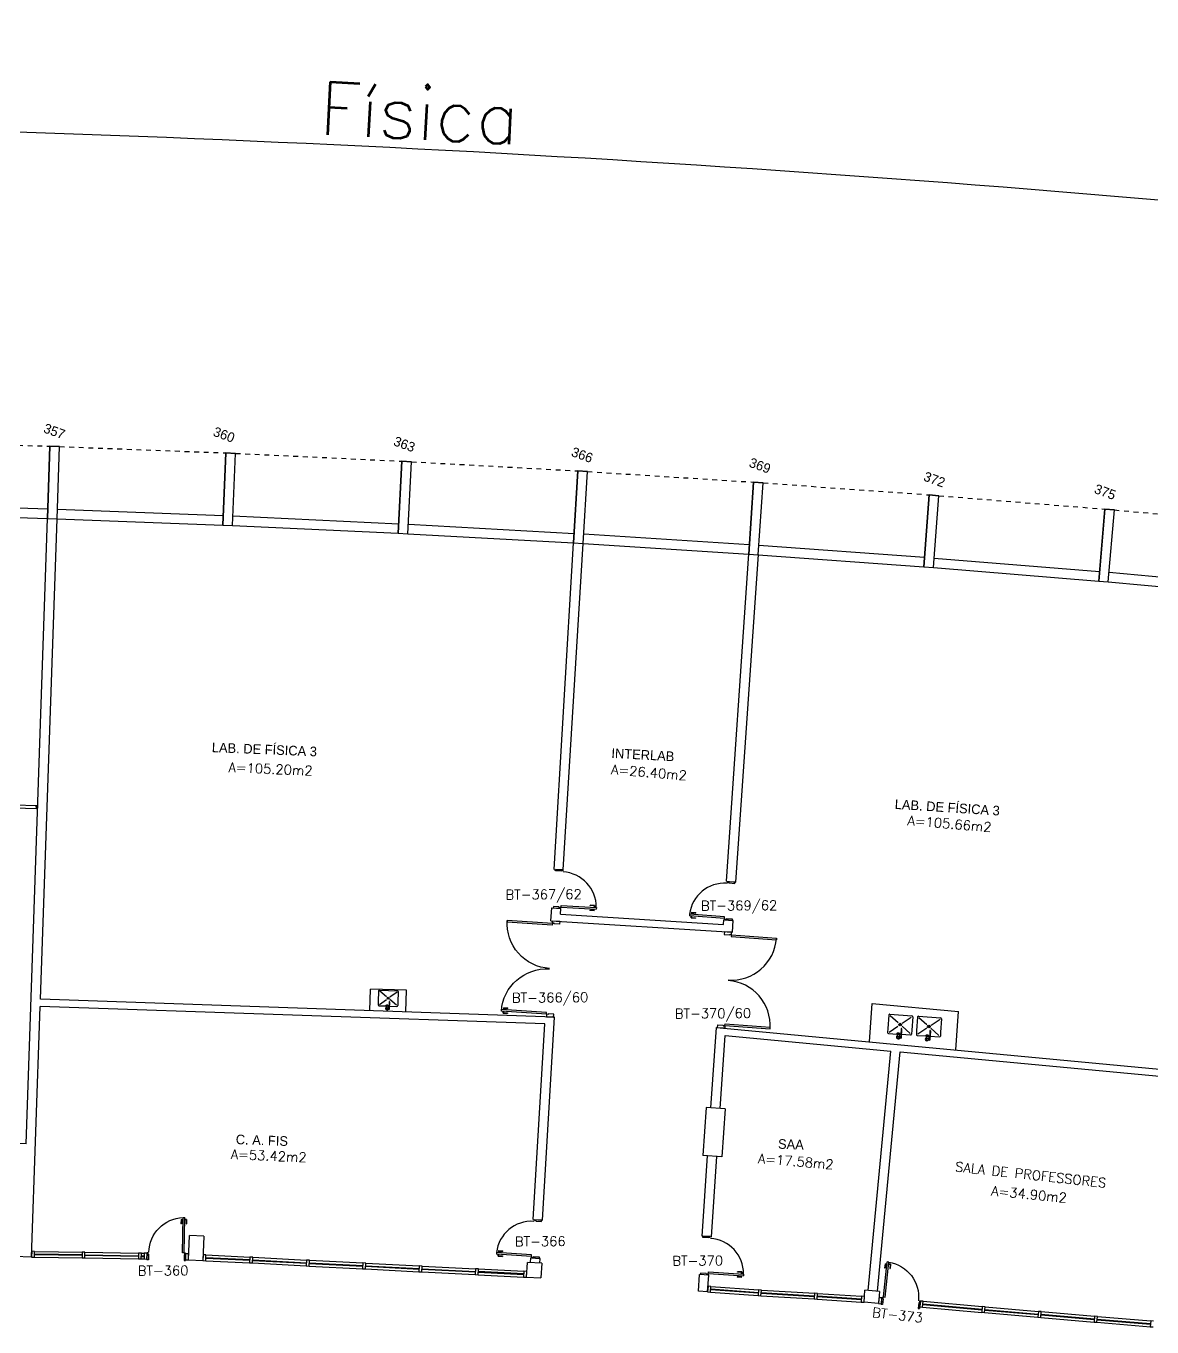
# Model space of a CAD drawing. Extents: x -165 to 137, y 302 to 416.
# Drawn here: x 0.99 to 24.39, y 388.84 to 415.89 of the extents above; entities that cross this region are included whole.
import ezdxf
from ezdxf.enums import TextEntityAlignment as Align

# ---------------------------------------------------------------- set-up
doc = ezdxf.new("R2010")
doc.units = 0
doc.header["$LTSCALE"] = 0.02
doc.header["$MEASUREMENT"] = 0
doc.linetypes.add('HIDDEN2', pattern=[0.1875, 0.125, -0.0625])
doc.layers.get('0').update_dxf_attribs({"linetype": 'CONTINUOUS'})
doc.layers.get('DEFPOINTS').update_dxf_attribs({"linetype": 'CONTINUOUS'})
for name, color, linetype in [('ALV', 2, 'CONTINUOUS'), ('BANC', 2, 'CONTINUOUS'), ('DIV', 2, 'CONTINUOUS'), ('ESQ', 1, 'CONTINUOUS'), ('ESTR', 3, 'CONTINUOUS'), ('NOPILAR', 2, 'CONTINUOUS'), ('PEÇAS', 1, 'CONTINUOUS'), ('PROJ', 1, 'HIDDEN2'), ('TEXTO', 2, 'CONTINUOUS'), ('TEXTO-ENDEREÇO', 2, 'CONTINUOUS'), ('USO1', 2, 'CONTINUOUS'), ('ÁREA', 2, 'CONTINUOUS')]:
    doc.layers.add(name, color=color, linetype=linetype)
doc.styles.add('1', font='romans.shx', dxfattribs={"height": 1.1})
doc.styles.add('UNB-100', font='simplex.shx', dxfattribs={"height": 0.2})
doc.styles.add('UNB-100-1', font='simplex.shx', dxfattribs={"height": 0.2})
doc.dimstyles.new('1-600', dxfattribs={"dimtxt": 1.1, "dimasz": 2.5, "dimexe": 2, "dimexo": 4, "dimgap": 0.2, "dimtad": 1, "dimdec": 0, "dimzin": 4, "dimdsep": 46, "dimlunit": 6, "dimtxsty": '1', "dimblk1": 'NONE', "dimblk2": 'NONE', "dimsah": 1, "dimcen": 0, "dimclrd": 2, "dimclre": 2, "dimclrt": 2, "dimadec": 0, "dimazin": 0, "dimtfac": 1, "dimtdec": 0, "dimtmove": 2, "dimatfit": 3, "dimldrblk": 'NONE', "dimfxl": 0, "dimtolj": 1, "dimtzin": 0, "dimarcsym": 0})

# ---------------------------------------------------------------- blocks, each defined once
blk = doc.blocks.new('PD80-TTC')
at = {"color": 1}
for p, q in [((-0.777, 0.01), (-0.777, -0.03)), ((-0.777, 0.01), (-0.687, 0.01)), ((-0.687, 0), (-0.687, 0.01)), ((-0.777, -0.105), (-0.777, -0.065)), ((-0.777, -0.105), (-0.687, -0.105)), ((-0.767, 0), (-0.767, -0.03)), ((-0.767, 0), (-0.687, 0)), ((-0.767, -0.095), (-0.767, -0.065)), ((-0.767, -0.095), (-0.687, -0.095)), ((-0.687, -0.095), (-0.687, -0.105))]:
    blk.add_line(p, q, dxfattribs=at)
at = {"color": 2}
for p, q in [((-0.075, 0), (0.075, 0)), ((-0.075, 0), (-0.075, -0.02)), ((0.075, -0.03), (0.075, 0)), ((-0.817, -0.065), (-0.817, -0.03)), ((-0.085, -0.03), (-0.817, -0.03)), ((-0.085, -0.065), (-0.817, -0.065)), ((-0.085, -0.03), (-0.085, -0.065)), ((-0.075, -0.02), (-0.04, -0.02)), ((-0.04, -0.03), (-0.04, -0.02)), ((-0.04, -0.03), (0.075, -0.03)), ((-0.075, -0.781), (-0.04, -0.781)), ((-0.075, -0.801), (-0.075, -0.781)), ((-0.075, -0.801), (0.075, -0.801)), ((-0.075, -0.802), (0.075, -0.802)), ((-0.04, -0.771), (0.075, -0.771)), ((-0.04, -0.771), (-0.04, -0.781)), ((0.075, -0.771), (0.075, -0.801))]:
    blk.add_line(p, q, dxfattribs=at)
at = {"color": 1}
blk.add_arc((-0.085, -0.03), 0.731, 182.6571, 270, dxfattribs=at)
blk = doc.blocks.new('PE80-TTC')
at = {"color": 2}
for p, q in [((0.075, 0), (-0.075, 0)), ((-0.075, -0.03), (-0.075, 0)), ((0.075, 0), (0.075, -0.02)), ((0.04, -0.03), (-0.075, -0.03)), ((0.075, -0.02), (0.04, -0.02)), ((0.04, -0.03), (0.04, -0.02)), ((0.085, -0.03), (0.817, -0.03)), ((0.085, -0.03), (0.085, -0.065)), ((0.085, -0.065), (0.817, -0.065)), ((0.817, -0.065), (0.817, -0.03)), ((0.04, -0.771), (-0.075, -0.771)), ((-0.075, -0.771), (-0.075, -0.801)), ((0.075, -0.801), (-0.075, -0.801)), ((0.075, -0.802), (-0.075, -0.802)), ((0.04, -0.771), (0.04, -0.781)), ((0.075, -0.781), (0.04, -0.781)), ((0.075, -0.801), (0.075, -0.781))]:
    blk.add_line(p, q, dxfattribs=at)
at = {"color": 1}
for p, q in [((0.777, 0.01), (0.687, 0.01)), ((0.687, 0), (0.687, 0.01)), ((0.777, 0.01), (0.777, -0.03)), ((0.767, 0), (0.687, 0)), ((0.767, -0.095), (0.687, -0.095)), ((0.687, -0.095), (0.687, -0.105)), ((0.777, -0.105), (0.687, -0.105)), ((0.767, 0), (0.767, -0.03)), ((0.767, -0.095), (0.767, -0.065)), ((0.777, -0.105), (0.777, -0.065))]:
    blk.add_line(p, q, dxfattribs=at)
blk.add_arc((0.085, -0.03), 0.731, 270, 357.3429, dxfattribs=at)
blk = doc.blocks.new('INOXA1-P-TTC')
for p, q in [((0.043, 0.008), (0.043, -0.022)), ((0.062, 0.04), (0.071, 0.04)), ((0.131, 0.048), (0.076, 0.043)), ((0.131, -0.002), (0.076, 0.003)), ((0.12, 0.23), (0.12, 0.047)), ((0.22, 0.25), (0.14, 0.25)), ((0.15, 0.22), (0.287, 0.043)), ((0.5, 0.25), (0.22, 0.25)), ((0.353, 0.043), (0.49, 0.22)), ((0.52, 0.23), (0.52, -0.23)), ((0.22, -0.027), (0.054, -0.027)), ((0.22, -0.037), (0.054, -0.037)), ((0.063, -0.003), (0.063, -0.021)), ((0.12, -0.001), (0.12, -0.027)), ((0.12, -0.037), (0.12, -0.23)), ((0.22, -0.25), (0.14, -0.25)), ((0.15, -0.22), (0.287, -0.043)), ((0.231, -0.027), (0.22, -0.027)), ((0.231, -0.037), (0.22, -0.037)), ((0.5, -0.25), (0.22, -0.25)), ((0.353, -0.043), (0.49, -0.22))]:
    blk.add_line(p, q)
blk.add_lwpolyline([(0.076, 0.003), (0.072, 0.004), (0.069, 0.009), (0.067, 0.015), (0.066, 0.023), (0.067, 0.031), (0.069, 0.037), (0.072, 0.042), (0.076, 0.043)])
blk.add_lwpolyline([(0.131, 0.048), (0.137, 0.046), (0.143, 0.041), (0.147, 0.033), (0.148, 0.023), (0.147, 0.013), (0.143, 0.006), (0.137, 0), (0.131, -0.002), (0.125, 0), (0.119, 0.006), (0.115, 0.013), (0.114, 0.023), (0.115, 0.033), (0.119, 0.041), (0.125, 0.046)], close=True)
for radius in [0.0266, 0.0163]:
    blk.add_circle((0.32, 0), radius)
for centre, radius, start, end in [((0.054, 0.023), 0.0349, 36.1705, 252.2568), ((0.054, 0.023), 0.0189, 62.7367, 235.7375), ((0.073, -0.003), 0.01, 102.8285, 180), ((0.054, 0.023), 0.0349, 285.5373, 323.9987), ((0.14, 0.23), 0.02, 90, 180), ((0.5, 0.23), 0.02, 360, 90), ((0.054, -0.032), 0.0145, 20.161, 339.839), ((0.054, -0.032), 0.005, 90.0037, 269.9963), ((0.14, -0.23), 0.02, 180, 270), ((0.231, -0.032), 0.00738, 222.6559, 137.3441), ((0.231, -0.032), 0.005, 269.9935, 90.0065), ((0.5, -0.23), 0.02, 270, 360)]:
    blk.add_arc(centre, radius, start, end)
blk = doc.blocks.new('PTDP-TTC')
at = {"color": 2}
for p, q in [((0.055, 1.015), (0.09, 1.015)), ((0.055, 0.075), (0.055, 1.015)), ((0.09, 0.075), (0.09, 1.015)), ((1.91, 0.075), (1.91, 1.015)), ((1.945, 1.015), (1.91, 1.015)), ((1.945, 0.075), (1.945, 1.015)), ((0.05, 0.075), (0, 0.075)), ((0, 0.075), (0, -0.075)), ((0.05, 0.04), (0.05, 0.075)), ((0.06, 0.04), (0.05, 0.04)), ((0.055, 0.075), (0.09, 0.075)), ((0.06, -0.075), (0.06, 0.04)), ((1.945, 0.075), (1.91, 0.075)), ((1.94, -0.075), (1.94, 0.04)), ((1.94, 0.04), (1.95, 0.04)), ((1.95, 0.04), (1.95, 0.075)), ((1.95, 0.075), (2, 0.075)), ((2, 0.075), (2, -0.075)), ((0, -0.075), (0.06, -0.075)), ((2, -0.075), (1.94, -0.075))]:
    blk.add_line(p, q, dxfattribs=at)
at = {"color": 1}
for centre, start, end in [((0.055, 0.075), 0, 90), ((1.945, 0.075), 90, 180)]:
    blk.add_arc(centre, 0.94, start, end, dxfattribs=at)
blk = doc.blocks.new('MDIVMT-TTC')
for p, q in [((-0.03, 0.03), (-0.03, 0.006)), ((-0.008, 0.03), (-0.03, 0.03)), ((-0.0185, 0.006), (-0.03, 0.006)), ((-0.0185, -0.006), (-0.0185, 0.006)), ((-0.008, 0.03), (-0.008, 0.02)), ((-0.008, 0.02), (0.008, 0.02)), ((-0.0051, 0), (0.0051, 0)), ((-0.0051, 0), (0.0051, 0)), ((0, -0.0051), (0, 0.0051)), ((0, -0.0051), (0, 0.0051)), ((0.008, 0.03), (0.008, 0.02)), ((0.008, 0.03), (0.03, 0.03)), ((0.0205, 0.006), (0.03, 0.006)), ((0.0205, -0.006), (0.0205, 0.006)), ((0.0205, 0.006), (0.03, 0.006)), ((0.0205, -0.006), (0.0205, 0.006)), ((0.03, 0.03), (0.03, -0.03)), ((0.03, 0.03), (0.47, 0.03)), ((0.03, 0.006), (0.03, 0.03)), ((0.03, 0.009), (0.03, 0.027)), ((0.03, 0.005), (0.03, -0.005)), ((0.47, 0.03), (0.47, -0.03)), ((0.4795, 0.006), (0.47, 0.006)), ((0.47, 0.005), (0.47, -0.005)), ((0.4795, -0.006), (0.4795, 0.006)), ((0.4949, 0), (0.5051, 0)), ((0.5051, 0), (0.4949, 0)), ((0.5, -0.0051), (0.5, 0.0051)), ((-0.0185, -0.006), (-0.03, -0.006)), ((-0.03, -0.03), (-0.03, -0.006)), ((-0.008, -0.03), (-0.03, -0.03)), ((-0.008, -0.03), (-0.008, -0.02)), ((-0.008, -0.02), (0.008, -0.02)), ((0.008, -0.03), (0.008, -0.02)), ((0.008, -0.03), (0.03, -0.03)), ((0.0205, -0.006), (0.03, -0.006)), ((0.0205, -0.006), (0.03, -0.006)), ((0.03, -0.006), (0.03, -0.03)), ((0.03, -0.03), (0.03, -0.009)), ((0.03, -0.009), (0.03, -0.027)), ((0.03, -0.03), (0.47, -0.03)), ((0.4795, -0.006), (0.47, -0.006))]:
    blk.add_line(p, q)
blk = doc.blocks.new('MTINI-TTC')
for p, q in [((-0.03, 0.008), (-0.03, 0.03)), ((0.03, 0.03), (-0.03, 0.03)), ((-0.03, 0.008), (-0.02, 0.008)), ((-0.009, 0.03), (-0.027, 0.03)), ((-0.02, 0.008), (-0.02, 0)), ((-0.001, 0), (-0.02, 0)), ((-0.006, 0.02), (-0.006, 0.03)), ((-0.006, 0.023), (-0.006, 0.027)), ((-0.006, 0.02), (0.006, 0.02)), ((0.005, 0.03), (-0.005, 0.03)), ((0.005, 0), (-0.005, 0)), ((0.004, 0.02), (-0.004, 0.02)), ((0.02, 0), (-0.001, 0)), ((0, -0.005), (0, 0.005)), ((0.006, 0.02), (0.006, 0.03)), ((0.006, 0.023), (0.006, 0.027)), ((0.009, 0.03), (0.027, 0.03)), ((0.03, 0.008), (0.02, 0.008)), ((0.02, 0), (0.02, 0.008)), ((0.03, 0.008), (0.03, 0.03))]:
    blk.add_line(p, q)
blk = doc.blocks.new('INOXC1-P-TTC')
for p, q in [((0.2, 0.55), (0.12, 0.55)), ((0.48, 0.55), (0.2, 0.55)), ((0.023, 0.308), (0.023, 0.278)), ((0.2, 0.273), (0.034, 0.273)), ((0.042, 0.34), (0.051, 0.34)), ((0.043, 0.297), (0.043, 0.279)), ((0.111, 0.348), (0.056, 0.343)), ((0.111, 0.298), (0.056, 0.303)), ((0.1, 0.53), (0.1, 0.347)), ((0.1, 0.299), (0.1, 0.273)), ((0.13, 0.52), (0.267, 0.343)), ((0.211, 0.273), (0.2, 0.273)), ((0.333, 0.343), (0.47, 0.52)), ((0.5, 0.53), (0.5, 0.07)), ((0.2, 0.263), (0.034, 0.263)), ((0.1, 0.263), (0.1, 0.07)), ((0.2, 0.05), (0.12, 0.05)), ((0.13, 0.08), (0.267, 0.257)), ((0.211, 0.263), (0.2, 0.263)), ((0.48, 0.05), (0.2, 0.05)), ((0.333, 0.257), (0.47, 0.08)), ((0.042, -0.26), (0.051, -0.26)), ((0.111, -0.252), (0.056, -0.257)), ((0.1, -0.07), (0.1, -0.253)), ((0.2, -0.05), (0.12, -0.05)), ((0.13, -0.08), (0.267, -0.257)), ((0.48, -0.05), (0.2, -0.05)), ((0.333, -0.257), (0.47, -0.08)), ((0.5, -0.07), (0.5, -0.53)), ((0.023, -0.292), (0.023, -0.322)), ((0.2, -0.327), (0.034, -0.327)), ((0.2, -0.337), (0.034, -0.337)), ((0.043, -0.303), (0.043, -0.321)), ((0.111, -0.302), (0.056, -0.297)), ((0.1, -0.301), (0.1, -0.327)), ((0.1, -0.337), (0.1, -0.53)), ((0.13, -0.52), (0.267, -0.343)), ((0.211, -0.327), (0.2, -0.327)), ((0.211, -0.337), (0.2, -0.337)), ((0.333, -0.343), (0.47, -0.52)), ((0.2, -0.55), (0.12, -0.55)), ((0.48, -0.55), (0.2, -0.55))]:
    blk.add_line(p, q)
for points in [[(0.056, 0.303), (0.053, 0.304), (0.049, 0.309), (0.047, 0.315), (0.046, 0.323), (0.047, 0.331), (0.049, 0.337), (0.053, 0.342), (0.056, 0.343)], [(0.056, -0.297), (0.053, -0.296), (0.049, -0.291), (0.047, -0.285), (0.046, -0.277), (0.047, -0.269), (0.049, -0.263), (0.053, -0.258), (0.056, -0.257)]]:
    blk.add_lwpolyline(points)
for points in [[(0.111, 0.348), (0.117, 0.346), (0.123, 0.341), (0.127, 0.333), (0.128, 0.323), (0.127, 0.313), (0.123, 0.306), (0.117, 0.3), (0.111, 0.298), (0.105, 0.3), (0.099, 0.306), (0.095, 0.313), (0.094, 0.323), (0.095, 0.333), (0.099, 0.341), (0.105, 0.346)], [(0.111, -0.252), (0.117, -0.254), (0.123, -0.259), (0.127, -0.267), (0.128, -0.277), (0.127, -0.287), (0.123, -0.294), (0.117, -0.3), (0.111, -0.302), (0.105, -0.3), (0.099, -0.294), (0.095, -0.287), (0.094, -0.277), (0.095, -0.267), (0.099, -0.259), (0.105, -0.254)]]:
    blk.add_lwpolyline(points, close=True)
for centre, radius in [((0.3, 0.3), 0.0266), ((0.3, 0.3), 0.0163), ((0.3, -0.3), 0.0266), ((0.3, -0.3), 0.0163)]:
    blk.add_circle(centre, radius)
for centre, radius, start, end in [((0.12, 0.53), 0.02, 90, 180), ((0.48, 0.53), 0.02, 360, 90), ((0.034, 0.323), 0.0349, 36.1705, 252.2568), ((0.034, 0.323), 0.0189, 62.7367, 235.7375), ((0.034, 0.268), 0.0145, 20.161, 339.839), ((0.034, 0.268), 0.005, 90.0037, 269.9963), ((0.053, 0.297), 0.01, 102.8285, 180), ((0.034, 0.323), 0.0349, 285.5373, 323.9987), ((0.211, 0.268), 0.00738, 222.6559, 137.3441), ((0.211, 0.268), 0.005, 269.9935, 90.0065), ((0.12, 0.07), 0.02, 180, 270), ((0.48, 0.07), 0.02, 270, 360), ((0.034, -0.277), 0.0349, 36.1705, 252.2568), ((0.034, -0.277), 0.0189, 62.7367, 235.7375), ((0.12, -0.07), 0.02, 90, 180), ((0.48, -0.07), 0.02, 360, 90), ((0.034, -0.332), 0.0145, 20.161, 339.839), ((0.034, -0.332), 0.005, 90.0037, 269.9963), ((0.053, -0.303), 0.01, 102.8285, 180), ((0.034, -0.277), 0.0349, 285.5373, 323.9987), ((0.12, -0.53), 0.02, 180, 270), ((0.211, -0.332), 0.00738, 222.6559, 137.3441), ((0.211, -0.332), 0.005, 269.9935, 90.0065), ((0.48, -0.53), 0.02, 270, 360)]:
    blk.add_arc(centre, radius, start, end)
blk = doc.blocks.new('*D78')
at = {"layer": 'DEFPOINTS', "color": 0, "transparency": 16777216}
for p in [(15.31, 412.97), (-9.502, 407.386), (-9.515, 405.886), (27.049, 405.517), (26.908, 404.024)]:
    blk.add_point(p, dxfattribs=at)
at = {"layer": 'USO1', "color": 2, "lineweight": -2, "transparency": 16777216}
for p, q in [((-9.467, 411.386), (-9.427, 415.889)), ((27.424, 409.5), (27.845, 413.975))]:
    blk.add_line(p, q, dxfattribs=at)
blk.add_arc((-13.266, -22.593), 436.499, 84.62031, 89.49836, dxfattribs=at)
at = {"layer": 'USO1', "color": 2, "transparency": 16777216, "insert": (9.165, 414.08), "char_height": 1.1, "attachment_point": 5, "rotation": 357.0593, "style": '1'}
blk.add_mtext('\\A1;Física', dxfattribs=at)
blk = doc.blocks.new('_NONE')
at = {"color": 0, "linetype": 'ByBlock'}
blk.add_circle((0, 0), 0.25, dxfattribs=at)

msp = doc.modelspace()

# ---------------------------------------------------------------- linework, layer by layer
at = {"layer": 'ALV'}
for p, q in [((-2.013, 405.757), (1.433, 405.653)), ((-2.007, 405.957), (1.439, 405.853)), ((1.641, 405.846), (5.087, 405.713)), ((0.99, 392.648), (1.433, 405.653)), ((1.288, 395.653), (1.633, 405.646)), ((1.633, 405.646), (5.079, 405.513)), ((5.279, 405.505), (8.723, 405.343)), ((5.288, 405.705), (8.732, 405.542)), ((8.934, 405.532), (12.377, 405.341)), ((8.923, 405.332), (12.366, 405.141)), ((12.578, 405.328), (16.019, 405.108)), ((11.961, 398.353), (12.366, 405.141)), ((12.149, 398.342), (12.565, 405.129)), ((12.565, 405.129), (16.006, 404.908)), ((16.22, 405.094), (19.659, 404.844)), ((15.543, 398.107), (16.007, 404.916)), ((15.739, 398.089), (16.207, 404.902)), ((16.206, 404.894), (19.645, 404.644)), ((19.861, 404.828), (23.297, 404.549)), ((19.844, 404.629), (23.281, 404.349)), ((23.498, 404.532), (26.933, 404.223)), ((23.48, 404.332), (26.915, 404.024)), ((11.961, 398.353), (12.149, 398.342)), ((15.543, 398.107), (15.738, 398.089)), ((11.897, 397.288), (11.913, 397.554)), ((11.913, 397.554), (12.1, 397.543)), ((12.093, 397.426), (12.1, 397.543)), ((12.093, 397.426), (15.481, 397.21)), ((11.897, 397.288), (15.667, 397.047)), ((15.481, 397.21), (15.488, 397.309)), ((15.683, 397.292), (15.488, 397.309)), ((15.667, 397.047), (15.684, 397.292)), ((1.103, 390.295), (1.283, 395.503)), ((11.769, 395.141), (1.283, 395.503)), ((11.973, 395.284), (1.288, 395.653)), ((11.72, 391.064), (11.973, 395.284)), ((11.526, 391.075), (11.769, 395.141)), ((15.221, 393.398), (15.335, 395.068)), ((15.335, 395.068), (25.98, 394.068)), ((15.415, 393.384), (15.52, 394.9)), ((15.52, 394.9), (18.957, 394.577)), ((18.489, 389.599), (18.957, 394.577)), ((18.682, 389.584), (19.151, 394.559)), ((19.151, 394.559), (25.966, 393.919)), ((15.119, 393.405), (15.05, 392.407)), ((15.518, 393.377), (15.119, 393.405)), ((15.518, 393.377), (15.449, 392.38)), ((0.99, 392.648), (-2.487, 392.769)), ((15.039, 390.73), (15.153, 392.4)), ((15.449, 392.38), (15.05, 392.407)), ((15.232, 390.716), (15.347, 392.387)), ((15.039, 390.73), (15.232, 390.716)), ((1.103, 390.295), (-2.672, 390.429))]:
    msp.add_line(p, q, dxfattribs=at)
at = {"layer": 'BANC'}
for p, q in [((8.13, 395.417), (8.145, 395.866)), ((8.895, 395.84), (8.145, 395.866)), ((8.879, 395.391), (8.895, 395.84)), ((18.518, 394.769), (18.572, 395.567)), ((18.572, 395.567), (20.365, 395.399)), ((20.31, 394.601), (20.365, 395.399))]:
    msp.add_line(p, q, dxfattribs=at)
at = {"layer": 'ESQ'}
for p, q in [((10.911, 395.479), (10.908, 395.439)), ((10.911, 395.479), (11.001, 395.474)), ((10.92, 395.468), (10.918, 395.438)), ((10.92, 395.468), (11, 395.464)), ((11, 395.464), (11.001, 395.474)), ((10.904, 395.364), (10.907, 395.404)), ((10.904, 395.364), (10.994, 395.359)), ((10.915, 395.373), (10.916, 395.403)), ((10.915, 395.373), (10.995, 395.369)), ((10.995, 395.369), (10.994, 395.359)), ((11.526, 391.075), (11.72, 391.064)), ((1.105, 390.415), (1.103, 390.295)), ((1.165, 390.413), (1.105, 390.415)), ((1.163, 390.294), (1.165, 390.413)), ((1.164, 390.36), (2.159, 390.344)), ((1.164, 390.348), (2.159, 390.332)), ((1.165, 390.413), (2.16, 390.398)), ((2.153, 390.398), (2.151, 390.278)), ((2.213, 390.397), (2.153, 390.398)), ((2.211, 390.277), (2.213, 390.397)), ((2.212, 390.343), (3.327, 390.322)), ((2.212, 390.331), (3.326, 390.31)), ((2.213, 390.397), (3.326, 390.376)), ((3.326, 390.376), (3.324, 390.256)), ((3.386, 390.375), (3.326, 390.376)), ((3.384, 390.255), (3.386, 390.375)), ((3.385, 390.321), (3.441, 390.32)), ((3.386, 390.375), (3.442, 390.374)), ((3.442, 390.374), (3.44, 390.254)), ((3.502, 390.373), (3.442, 390.374)), ((3.5, 390.253), (3.502, 390.373)), ((4.303, 390.359), (4.301, 390.239)), ((4.363, 390.358), (4.303, 390.359)), ((4.361, 390.238), (4.363, 390.358)), ((4.667, 390.342), (4.661, 390.223)), ((4.727, 390.339), (4.667, 390.342)), ((4.721, 390.219), (4.727, 390.339)), ((4.727, 390.339), (5.648, 390.294)), ((1.103, 390.295), (1.163, 390.294)), ((1.163, 390.294), (2.158, 390.278)), ((2.151, 390.278), (2.211, 390.277)), ((2.211, 390.277), (3.325, 390.256)), ((3.324, 390.256), (3.384, 390.255)), ((3.384, 390.255), (3.44, 390.254)), ((3.385, 390.309), (3.441, 390.308)), ((3.44, 390.254), (3.5, 390.253)), ((4.301, 390.239), (4.361, 390.238)), ((4.661, 390.223), (4.721, 390.219)), ((4.721, 390.219), (5.642, 390.174)), ((4.724, 390.285), (5.646, 390.24)), ((4.724, 390.273), (5.645, 390.228)), ((5.641, 390.294), (5.635, 390.174)), ((5.635, 390.174), (5.695, 390.171)), ((5.701, 390.291), (5.641, 390.294)), ((5.695, 390.171), (5.701, 390.291)), ((5.695, 390.171), (6.812, 390.111)), ((5.698, 390.237), (6.816, 390.177)), ((5.698, 390.225), (6.815, 390.165)), ((5.701, 390.291), (6.817, 390.231)), ((6.817, 390.231), (6.811, 390.111)), ((6.811, 390.111), (6.871, 390.108)), ((6.877, 390.228), (6.817, 390.231)), ((6.871, 390.108), (6.877, 390.228)), ((6.871, 390.108), (7.984, 390.051)), ((6.874, 390.174), (7.987, 390.117)), ((6.874, 390.162), (7.986, 390.105)), ((6.877, 390.228), (7.99, 390.171)), ((7.988, 390.171), (7.982, 390.051)), ((7.982, 390.051), (8.042, 390.048)), ((8.048, 390.168), (7.988, 390.171)), ((8.042, 390.048), (8.048, 390.168)), ((8.042, 390.048), (9.153, 389.989)), ((8.045, 390.114), (9.157, 390.055)), ((8.045, 390.102), (9.156, 390.043)), ((8.048, 390.168), (9.16, 390.109)), ((9.158, 390.109), (9.152, 389.989)), ((9.218, 390.106), (9.158, 390.109)), ((9.212, 389.986), (9.218, 390.106)), ((9.215, 390.052), (10.327, 389.997)), ((9.218, 390.106), (10.33, 390.051)), ((10.328, 390.051), (10.322, 389.932)), ((10.388, 390.048), (10.328, 390.051)), ((10.382, 389.928), (10.388, 390.048)), ((10.388, 390.048), (11.333, 389.999)), ((11.473, 390.178), (11.479, 390.276)), ((11.672, 390.266), (11.479, 390.276)), ((11.666, 390.167), (11.672, 390.266)), ((9.152, 389.989), (9.212, 389.986)), ((9.212, 389.986), (10.324, 389.931)), ((9.214, 390.04), (10.327, 389.985)), ((10.322, 389.932), (10.382, 389.928)), ((10.382, 389.928), (11.326, 389.879)), ((10.385, 389.982), (11.329, 389.933)), ((10.386, 389.998), (11.33, 389.949)), ((11.333, 389.999), (11.326, 389.879)), ((11.326, 389.879), (11.386, 389.876)), ((11.392, 389.996), (11.333, 389.999)), ((11.386, 389.876), (11.392, 389.996)), ((15.161, 389.689), (15.153, 389.57)), ((15.153, 389.57), (15.213, 389.566)), ((15.221, 389.685), (15.161, 389.689)), ((15.213, 389.566), (15.221, 389.685)), ((15.213, 389.566), (16.203, 389.493)), ((15.216, 389.619), (16.206, 389.547)), ((15.217, 389.631), (16.207, 389.559)), ((15.221, 389.685), (16.211, 389.613)), ((16.209, 389.613), (16.201, 389.493)), ((16.269, 389.609), (16.209, 389.613)), ((16.261, 389.489), (16.269, 389.609)), ((16.265, 389.555), (17.374, 389.489)), ((16.265, 389.543), (17.374, 389.477)), ((16.269, 389.609), (17.378, 389.543)), ((17.376, 389.543), (17.368, 389.423)), ((17.436, 389.539), (17.376, 389.543)), ((17.428, 389.42), (17.436, 389.539)), ((17.436, 389.539), (18.352, 389.478)), ((16.201, 389.493), (16.261, 389.489)), ((16.261, 389.489), (17.37, 389.423)), ((17.368, 389.423), (17.428, 389.42)), ((17.428, 389.42), (18.344, 389.358)), ((17.432, 389.473), (18.348, 389.412)), ((17.433, 389.489), (18.349, 389.428)), ((18.352, 389.478), (18.344, 389.358)), ((18.344, 389.358), (18.404, 389.355)), ((18.412, 389.474), (18.352, 389.478)), ((18.404, 389.355), (18.412, 389.474)), ((18.713, 389.448), (18.703, 389.329)), ((18.703, 389.329), (18.763, 389.323)), ((18.773, 389.443), (18.713, 389.448)), ((18.763, 389.323), (18.773, 389.443)), ((19.57, 389.379), (19.56, 389.26)), ((19.56, 389.26), (19.62, 389.255)), ((19.63, 389.374), (19.57, 389.379)), ((19.62, 389.255), (19.63, 389.374)), ((19.62, 389.255), (20.849, 389.144)), ((19.625, 389.308), (20.854, 389.198)), ((19.626, 389.32), (20.855, 389.21)), ((19.63, 389.374), (20.858, 389.264)), ((20.858, 389.264), (20.848, 389.145)), ((20.918, 389.259), (20.858, 389.264)), ((20.908, 389.139), (20.918, 389.259)), ((20.918, 389.259), (22.028, 389.164)), ((20.848, 389.145), (20.908, 389.139)), ((20.908, 389.139), (22.018, 389.044)), ((20.912, 389.193), (22.023, 389.098)), ((20.913, 389.205), (22.024, 389.11)), ((22.027, 389.164), (22.016, 389.045)), ((22.016, 389.045), (22.076, 389.039)), ((22.086, 389.159), (22.027, 389.164)), ((22.076, 389.039), (22.086, 389.159)), ((22.076, 389.039), (23.185, 388.942)), ((22.081, 389.093), (23.189, 388.996)), ((22.082, 389.105), (23.19, 389.008)), ((22.086, 389.159), (23.195, 389.062)), ((23.193, 389.062), (23.183, 388.942)), ((23.253, 389.057), (23.193, 389.062)), ((23.243, 388.937), (23.253, 389.057)), ((23.248, 388.991), (24.357, 388.899)), ((23.249, 389.003), (24.358, 388.911)), ((23.253, 389.057), (24.363, 388.965)), ((23.183, 388.942), (23.243, 388.937)), ((23.243, 388.937), (24.353, 388.845)), ((24.361, 388.965), (24.351, 388.845)), ((24.351, 388.845), (24.411, 388.84)), ((24.421, 388.96), (24.361, 388.965))]:
    msp.add_line(p, q, dxfattribs=at)
at = {"layer": 'ESTR'}
for p, q in [((4.361, 390.235), (4.383, 390.74)), ((4.683, 390.728), (4.383, 390.74)), ((4.683, 390.728), (4.661, 390.223)), ((4.361, 390.235), (4.661, 390.223)), ((11.388, 389.877), (11.406, 390.182)), ((11.706, 390.164), (11.406, 390.182)), ((11.706, 390.164), (11.687, 389.859)), ((11.388, 389.877), (11.687, 389.859)), ((14.961, 389.583), (14.985, 389.932)), ((15.177, 389.918), (14.985, 389.932)), ((15.153, 389.57), (15.177, 389.918)), ((15.153, 389.57), (14.961, 389.583)), ((18.404, 389.355), (18.423, 389.604)), ((18.722, 389.581), (18.423, 389.604)), ((18.722, 389.581), (18.703, 389.329)), ((18.703, 389.329), (18.404, 389.355))]:
    msp.add_line(p, q, dxfattribs=at)
for points in [[(1.433, 405.653), (1.633, 405.646), (1.685, 407.145), (1.485, 407.152), (1.433, 405.653), (1.485, 407.152), (1.685, 407.145)], [(5.079, 405.513), (5.279, 405.505), (5.343, 407.004), (5.143, 407.012), (5.079, 405.513), (5.143, 407.012), (5.343, 407.004)], [(8.723, 405.343), (8.923, 405.332), (9, 406.83), (8.8, 406.841), (8.723, 405.343), (8.8, 406.841), (9, 406.83)], [(12.366, 405.141), (12.565, 405.129), (12.655, 406.626), (12.455, 406.638), (12.366, 405.141), (12.455, 406.638), (12.655, 406.626)], [(16.006, 404.908), (16.206, 404.894), (16.308, 406.391), (16.109, 406.405), (16.006, 404.908), (16.109, 406.405), (16.308, 406.391)], [(19.645, 404.644), (19.844, 404.629), (19.959, 406.124), (19.76, 406.14), (19.645, 404.644), (19.76, 406.14), (19.959, 406.124)], [(23.281, 404.349), (23.48, 404.332), (23.608, 405.827), (23.409, 405.844), (23.281, 404.349), (23.409, 405.844), (23.608, 405.827)]]:
    msp.add_lwpolyline(points, dxfattribs=at)
at = {"layer": 'PROJ', "color": 1}
for p, q in [((-1.975, 407.256), (1.485, 407.153)), ((1.685, 407.145), (5.143, 407.013)), ((5.343, 407.004), (8.8, 406.842)), ((9, 406.83), (12.455, 406.639)), ((12.655, 406.626), (16.109, 406.406)), ((16.308, 406.391), (19.76, 406.141)), ((19.959, 406.124), (23.409, 405.845)), ((23.608, 405.827), (27.055, 405.518))]:
    msp.add_line(p, q, dxfattribs=at)

# ---------------------------------------------------------------- block references
at = {"layer": 'DIV'}
for name, p, rotation in [('MDIVMT-TTC', (0.728, 399.665), 358.1079628512814), ('MTINI-TTC', (1.228, 399.648), 88.27665972052291)]:
    msp.add_blockref(name, p, dxfattribs=dict(at, rotation=rotation))
at = {"layer": 'ESQ'}
for name, p, rotation in [('PD80-TTC', (12.021, 397.547), 176.6262873192272), ('PE80-TTC', (15.586, 397.3), 175.8051624262535), ('PTDP-TTC', (15.575, 397.053), 265.9226831229738), ('PE80-TTC', (11.575, 390.271), 176.2134544056946), ('PD80-TTC', (15.081, 389.925), 176.6184376168585)]:
    msp.add_blockref(name, p, dxfattribs=dict(at, rotation=rotation))
at = {"layer": 'ESQ', "xscale": -1}
for name, p, rotation in [('PTDP-TTC', (12.006, 397.282), 86.27145047615258), ('PE80-TTC', (4.302, 390.299), 269.0831347658918), ('PD80-TTC', (18.768, 389.383), 83.85059327854758)]:
    msp.add_blockref(name, p, dxfattribs=dict(at, rotation=rotation))
at = {"layer": 'PEÇAS', "xscale": 0.8122499999999985, "yscale": 0.8122499999999985, "zscale": 0.8122499999999985, "rotation": 88.02155185291538}
msp.add_blockref('INOXA1-P-TTC', (8.505, 395.416), dxfattribs=at)
at = {"layer": 'PEÇAS', "rotation": 86.0970667995635}
msp.add_blockref('INOXC1-P-TTC', (19.432, 394.808), dxfattribs=at)

# ---------------------------------------------------------------- texts
at = {"layer": 'NOPILAR'}
for s, p in [('357', (1.334, 407.446)), ('357', (1.334, 407.446)), ('360', (4.859, 407.375)), ('360', (4.859, 407.375)), ('363', (8.608, 407.177)), ('363', (8.608, 407.177)), ('366', (12.302, 406.954)), ('366', (12.302, 406.954)), ('369', (15.997, 406.732)), ('369', (15.997, 406.732)), ('372', (19.623, 406.444)), ('372', (19.623, 406.444)), ('375', (23.17, 406.185)), ('375', (23.17, 406.185))]:
    msp.add_text(s, height=0.2, rotation=339.9862, dxfattribs=at).set_placement(p)
at = {"layer": 'TEXTO'}
for s, rotation, p in [('LAB. DE FÍSICA 3', 357.6622, (4.846, 400.793)), ('INTERLAB', 356.8773, (13.149, 400.673)), ('LAB. DE FÍSICA 3', 356.3169, (19.037, 399.613)), ('C. A. FIS', 357.9779, (5.344, 392.642)), ('SAA', 357.9779, (16.613, 392.548))]:
    msp.add_text(s, height=0.2, rotation=rotation, dxfattribs=at).set_placement(p)
at = {"layer": 'TEXTO', "style": 'UNB-100'}
msp.add_text('SALA DE PROFESSORES', height=0.2, rotation=353.7434, dxfattribs=at).set_placement((20.289, 392.078))
at = {"layer": 'TEXTO-ENDEREÇO', "style": 'UNB-100-1'}
for s, rotation, p in [('BT-367/62', 0.4222, (10.952, 397.728)), ('BT-369/62', 0.4222, (15.015, 397.498)), ('BT-366/60', 0.4222, (11.087, 395.584)), ('BT-370/60', 0.4222, (14.471, 395.254)), ('BT-366', 0.4222, (11.148, 390.517)), ('BT-370', 0.4222, (14.42, 390.115)), ('BT-360', 0.4222, (3.31, 389.908)), ('BT-373', 353.6063, (18.564, 389.048))]:
    msp.add_text(s, height=0.2, rotation=rotation, dxfattribs=at).set_placement(p)
at = {"layer": 'ÁREA', "style": 'UNB-100'}
for s, rotation, p in [('A=105.20m2', 357.55, (6.065, 400.342)), ('A=26.40m2', 355.2313, (13.926, 400.271)), ('A=105.66m2', 355.2313, (20.172, 399.203)), ('A=53.42m2', 357.55, (6.027, 392.3)), ('A=17.58m2', 355.2313, (16.977, 392.183)), ('A=34.90m2', 354.5537, (21.824, 391.499))]:
    msp.add_text(s, height=0.2, rotation=rotation, dxfattribs=at).set_placement(p, align=Align.CENTER)

# ---------------------------------------------------------------- dimensions: what is measured, and where the dimension line sits
at = {"layer": 'USO1'}
dim = msp.add_angular_dim_2l(base=(15.31, 412.97), line1=((27.049, 405.517), (26.908, 404.024)), line2=((-9.502, 407.386), (-9.515, 405.886)), text='Física', dimstyle='1-600', override={"dimazin": 1}, dxfattribs=at)
dim.commit()
dim.dimension.update_dxf_attribs({"geometry": '*D78', "text_midpoint": (9.165, 414.08)})

doc.saveas('drawing.dxf')
